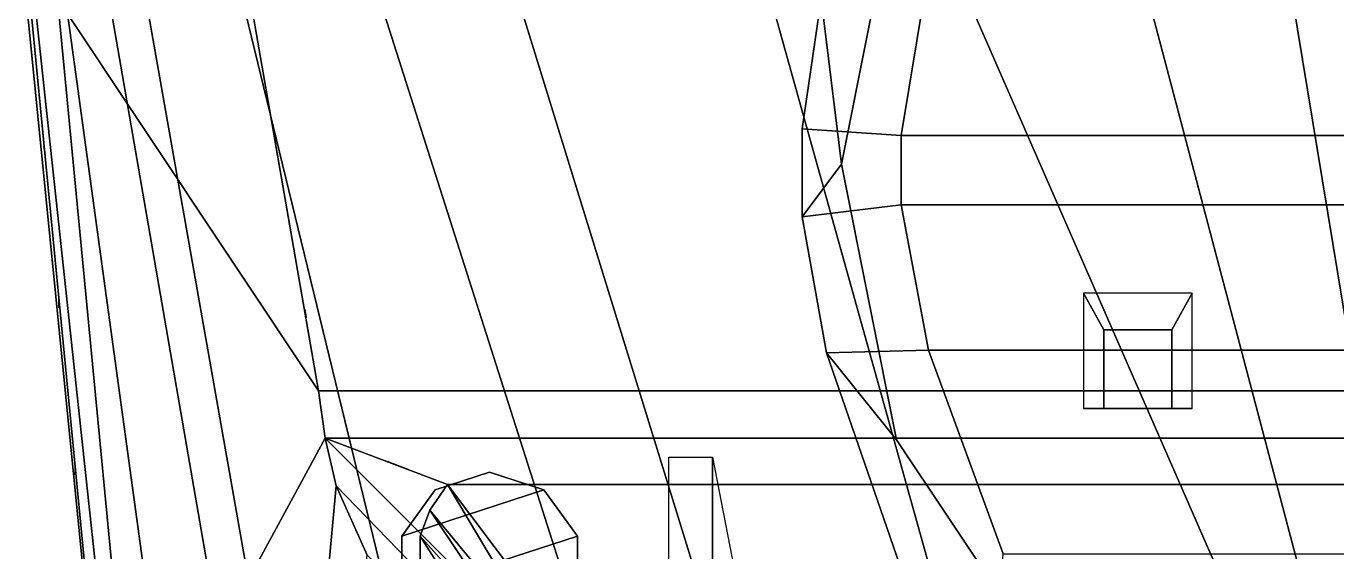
# Model space of a CAD drawing. Header units: millimetres. Extents: x -15 to 15, y -108 to 101.
# Drawn here: x -11.31 to -1.67, y -48.75 to -44.87 of the extents above; entities that cross this region are included whole.
import ezdxf

# ---------------------------------------------------------------- set-up
doc = ezdxf.new("R2010")
doc.units = ezdxf.units.MM
for name, color, linetype in [('citadelle', 3, 'Continuous'), ('railings', 6, 'Continuous'), ('superstructure', 4, 'Continuous'), ('turret', 2, 'Continuous')]:
    doc.layers.add(name, color=color, linetype=linetype)

msp = doc.modelspace()

# ---------------------------------------------------------------- linework, layer by layer
for points in [[(-10.21000000000001, -41.52, 1.899999999999999), (-10.67000000000001, -41.42, 1.899999999999999), (-11.08000000000002, -44.67, 1.900000000000155), (-9.160000000000002, -47.56, 1.899999999999999)], [(-11.31000000000001, -44.67, 1.770000000000046), (-11.25000000000001, -44.67, -0.3099999999998815), (-10.62000000000001, -50.51, -0.3099999999999523), (-10.73, -50.51, 1.770000000000202)], [(-11.08000000000002, -44.67, 1.900000000000155), (-11.31000000000001, -44.67, 1.770000000000046), (-10.73, -50.51, 1.770000000000202), (-10.52000000000002, -50.51, 1.900000000000084)], [(-11.25000000000001, -44.67, -0.3099999999998815), (-11.02000000000002, -44.67, -2.049999999999891), (-10.22000000000001, -50.51, -2.049999999999962), (-10.62000000000001, -50.51, -0.3099999999999523)], [(-9.160000000000007, -47.55999999999997, 1.899999999999999), (-11.08000000000002, -44.67, 1.900000000000155), (-10.52000000000002, -50.51, 1.900000000000084), (-9.110000000000005, -47.91, 1.899999999999999)], [(-11.02000000000002, -44.67, -2.049999999999891), (-10.69999999999999, -44.67, -3.0399999999999), (-9.690000000000005, -50.51, -3.039999999999971), (-10.22000000000001, -50.51, -2.049999999999962)], [(-10.69999999999999, -44.67, -3.0399999999999), (-10.43000000000001, -44.67, -3.259999999999927), (-9.400000000000013, -50.51, -3.259999999999998), (-9.690000000000005, -50.51, -3.039999999999971)], [(-10.43000000000001, -44.67, -3.259999999999927), (-9.720000000000004, -44.67, -4.630000000000045), (-8.300000000000018, -50.51, -4.629999999999889), (-9.400000000000013, -50.51, -3.259999999999998)], [(-9.720000000000004, -44.67, -4.630000000000045), (-8.710000000000013, -44.67, -5.769999999999918), (-6.850000000000002, -50.51, -5.769999999999989), (-8.300000000000018, -50.51, -4.629999999999889)], [(-8.710000000000013, -44.67, -5.769999999999918), (-7.690000000000004, -44.67, -6.579999999999864), (-5.889999999999994, -50.51, -6.349999999999917), (-6.850000000000002, -50.51, -5.769999999999989)], [(-7.690000000000004, -44.67, -6.579999999999864), (-5.830000000000019, -44.67, -7.559999999999884), (-4.199999999999997, -50.51, -7.180000000000045), (-5.889999999999994, -50.51, -6.349999999999917)], [(-5.830000000000019, -44.67, -7.559999999999884), (-4.380000000000002, -44.67, -8.170000000000009), (-1.83000000000002, -50.51, -8.169999999999824), (-4.199999999999997, -50.51, -7.180000000000045)], [(-4.380000000000002, -44.67, -8.170000000000009), (-3.050000000000018, -44.67, -8.630000000000045), (-1.509999999999998, -50.51, -8.359999999999879), (-1.83000000000002, -50.51, -8.169999999999824)], [(-3.050000000000018, -44.67, -8.630000000000045), (-1.990000000000016, -44.67, -8.999999999999936), (-1.030000000000009, -50.51, -8.829999999999934), (-1.509999999999998, -50.51, -8.359999999999879)], [(-1.990000000000016, -44.67, -8.999999999999936), (-1.460000000000015, -44.67, -9.209999999999972), (-0.9000000000000133, -50.51, -9.03999999999997), (-1.030000000000009, -50.51, -8.829999999999934)], [(-9.110000000000005, -47.91, 1.899999999999999), (-10.52000000000002, -50.51000000000001, 1.900000000000084), (-9.77000000000002, -56.34, 1.900000000000105), (-9.030000000000006, -48.26, 1.899999999999999)], [(-9.030000000000006, -48.26, 1.899999999999999), (-9.030000000000006, -48.26, 1.899999999999999), (-9.77000000000002, -56.34, 1.900000000000105), (-8.800000000000002, -48.77, 1.899999999999999)]]:
    msp.add_3dface(points)
at = {"layer": 'citadelle'}
for points in [[(-10.21000000000002, -41.52, 4.589999999999993), (-10.21000000000002, -41.52, 1.899999999999988), (-9.160000000000013, -47.56, 1.899999999999988), (-9.160000000000013, -47.56, 4.589999999999993)], [(10.21, -41.52, 4.589999999999996), (-10.21000000000001, -41.52, 4.589999999999993), (-9.160000000000005, -47.56, 4.589999999999993), (9.159999999999995, -47.56, 4.589999999999993)], [(-9.160000000000013, -47.56000000000001, 4.589999999999993), (-9.160000000000013, -47.56000000000001, 1.899999999999988), (-9.110000000000008, -47.91, 1.899999999999988), (-9.110000000000008, -47.91, 4.589999999999993)], [(9.159999999999995, -47.56, 4.589999999999996), (-9.160000000000013, -47.56, 4.589999999999993), (-9.110000000000005, -47.91, 4.589999999999993), (9.109999999999994, -47.91, 4.589999999999993)], [(-9.110000000000008, -47.91, 3.04), (-9.110000000000008, -47.91, 1.899999999999988), (-9.03000000000001, -48.26, 1.899999999999988), (-9.03000000000001, -48.26, 3.04)], [(-9.110000000000008, -47.91, 4.589999999999993), (-9.110000000000008, -47.91, 3.04), (-8.21000000000001, -48.25, 3.04), (-8.21000000000001, -48.25, 4.59)], [(-7.290000000000008, -49.73, 3.04), (-7.330000000000008, -49.42, 3.04), (-8.21000000000001, -48.24999999999999, 3.04), (-9.110000000000008, -47.91, 3.04)], [(-7.75000000000001, -49.58, 3.04), (-7.290000000000004, -49.73, 3.04), (-9.110000000000008, -47.91, 3.04), (-9.03000000000001, -48.26, 3.04)], [(9.109999999999994, -47.91, 4.589999999999996), (-9.110000000000005, -47.91, 4.589999999999993), (-8.210000000000006, -48.25, 4.589999999999993), (8.209999999999996, -48.25, 4.589999999999993)], [(-9.03000000000001, -48.26, 3.04), (-9.03000000000001, -48.26, 1.899999999999988), (-8.800000000000013, -48.77, 1.899999999999988), (-8.800000000000013, -48.77, 3.04)], [(-8.120000000000013, -49.42, 3.04), (-7.75000000000001, -49.58, 3.04), (-9.03000000000001, -48.26, 3.04), (-8.800000000000013, -48.77, 3.04)], [(-8.21000000000001, -48.24999999999999, 4.59), (-8.21000000000001, -48.24999999999999, 3.949999999999999), (-8.340000000000012, -48.44, 3.949999999999999), (-8.340000000000012, -48.44, 4.59)], [(-7.470000000000009, -49.49, 3.949999999999999), (-8.340000000000012, -48.44, 3.949999999999999), (-8.210000000000004, -48.25, 3.949999999999999), (-7.330000000000008, -49.42, 3.949999999999999)], [(-8.340000000000202, -48.43999999999978, 4.59), (-7.610000000000199, -49.52999999999978, 4.59), (-7.470000000000199, -49.48999999999978, 4.59), (-8.210000000000397, -48.24999999999972, 4.59)], [(-7.330000000000008, -49.42, 3.04), (-7.330000000000008, -49.42, 3.949999999999999), (-8.21000000000001, -48.24999999999999, 3.949999999999999), (-8.21000000000001, -48.25, 3.04)], [(8.209999999999996, -48.25, 4.589999999999996), (-8.210000000000006, -48.25, 4.589999999999993), (-7.330000000000006, -49.42, 4.589999999999993), (7.329999999999994, -49.42, 4.589999999999993)], [(-8.210000000000004, -48.25, 4.589999999999993), (-7.470000000000199, -49.48999999999978, 4.59), (-7.33000000000148, -49.42000000000042, 4.59), (-8.210000000000004, -48.25, 4.589999999999993)], [(-8.340000000000012, -48.44, 4.59), (-8.340000000000012, -48.44, 3.949999999999999), (-8.410000000000005, -48.63, 3.949999999999999), (-8.410000000000005, -48.63, 4.59)], [(-7.610000000000009, -49.53, 3.949999999999999), (-8.410000000000005, -48.63, 3.949999999999999), (-8.340000000000012, -48.44, 3.949999999999999), (-7.470000000000009, -49.49, 3.949999999999999)], [(-8.410000000000203, -48.62999999999978, 4.59), (-7.840000000000203, -49.52999999999978, 4.59), (-7.610000000000199, -49.52999999999978, 4.59), (-8.340000000000202, -48.43999999999978, 4.59)], [(-8.410000000000005, -48.63, 4.59), (-8.410000000000005, -48.63, 3.949999999999999), (-8.410000000000005, -49.1, 3.949999999999999), (-8.410000000000005, -49.1, 4.59)], [(-7.840000000000013, -49.53, 3.949999999999999), (-8.410000000000005, -49.1, 3.949999999999999), (-8.410000000000005, -48.63, 3.949999999999999), (-7.610000000000009, -49.53, 3.949999999999999)], [(-8.410000000000203, -49.09999999999978, 4.59), (-8.090000000000202, -49.40999999999978, 4.59), (-7.840000000000203, -49.52999999999978, 4.59), (-8.410000000000203, -48.62999999999978, 4.59)]]:
    msp.add_3dface(points, dxfattribs=at)
at = {"layer": 'railings'}
for points in [[(-9.160000000000005, -47.56, 5.799999999999997), (-10.21000000000001, -41.52, 5.799999999999997), (-10.21000000000001, -41.52, 5.730000000000004), (-9.160000000000005, -47.56, 5.730000000000004)], [(-9.160000000000005, -47.56, 5.730000000000004), (-10.21000000000001, -41.52, 5.730000000000004), (-10.21000000000001, -41.52, 5.799999999999997), (-9.160000000000005, -47.56, 5.799999999999997)], [(-9.160000000000005, -47.56, 5.310000000000004), (-10.21000000000001, -41.52, 5.310000000000004), (-10.21000000000001, -41.52, 5.379999999999997), (-9.160000000000005, -47.56, 5.379999999999997)], [(-9.160000000000005, -47.56, 5.379999999999997), (-10.21000000000001, -41.52, 5.379999999999997), (-10.21000000000001, -41.52, 5.310000000000004), (-9.160000000000005, -47.56, 5.310000000000004)], [(-10.72000000000001, -50.50000000000001, 3.130000000000001), (-11.29000000000001, -44.59000000000002, 3.13), (-11.29000000000001, -44.59, 3.06), (-10.72000000000001, -50.50000000000001, 3.06)], [(-10.72000000000001, -50.50000000000001, 3.06), (-11.29000000000001, -44.59, 3.06), (-11.29000000000001, -44.59000000000002, 3.13), (-10.72000000000001, -50.50000000000001, 3.130000000000001)], [(-10.72000000000001, -50.50000000000001, 2.640000000000001), (-11.29000000000001, -44.59, 2.64), (-11.29000000000001, -44.59000000000002, 2.71), (-10.72000000000001, -50.50000000000001, 2.710000000000001)], [(-10.72000000000001, -50.50000000000001, 2.710000000000001), (-11.29000000000001, -44.59000000000002, 2.71), (-11.29000000000001, -44.59, 2.64), (-10.72000000000001, -50.50000000000001, 2.640000000000001)], [(-11.17000000000001, -45.81999999999997, 1.9), (-11.17000000000001, -45.81999999999997, 3.06), (-11.18000000000001, -45.75999999999997, 3.06), (-11.18000000000001, -45.75999999999998, 1.9)], [(-11.18000000000001, -45.75999999999998, 1.9), (-11.18000000000001, -45.75999999999997, 3.06), (-11.17000000000001, -45.81999999999997, 3.06), (-11.17000000000001, -45.81999999999997, 1.9)], [(-9.470000000000006, -45.77000000000001, 4.59), (-9.470000000000006, -45.77, 5.730000000000004), (-9.460000000000006, -45.83, 5.730000000000004), (-9.460000000000006, -45.83, 4.59)], [(-9.460000000000006, -45.83, 4.59), (-9.460000000000006, -45.83, 5.730000000000004), (-9.470000000000006, -45.77, 5.730000000000004), (-9.470000000000006, -45.77000000000001, 4.59)], [(-11.07000000000001, -46.88999999999999, 1.9), (-11.07000000000001, -46.88999999999997, 3.06), (-11.07000000000001, -46.94999999999997, 3.06), (-11.07000000000001, -46.94999999999997, 1.9)], [(-11.07000000000001, -46.94999999999997, 1.9), (-11.07000000000001, -46.94999999999997, 3.06), (-11.07000000000001, -46.88999999999997, 3.06), (-11.07000000000001, -46.88999999999999, 1.9)], [(-9.250000000000005, -47.02, 4.59), (-9.250000000000005, -47.02, 5.730000000000004), (-9.260000000000005, -46.95999999999999, 5.730000000000004), (-9.260000000000005, -46.96000000000001, 4.59)], [(-9.260000000000005, -46.96000000000001, 4.59), (-9.260000000000005, -46.95999999999999, 5.730000000000004), (-9.250000000000005, -47.02, 5.730000000000004), (-9.250000000000005, -47.02, 4.59)], [(-9.110000000000005, -47.91, 5.730000000000004), (-9.160000000000005, -47.56, 5.730000000000004), (-9.160000000000005, -47.56, 5.799999999999997), (-9.110000000000005, -47.91, 5.799999999999997)], [(-9.110000000000005, -47.91, 5.799999999999997), (-9.160000000000005, -47.56, 5.799999999999997), (-9.160000000000005, -47.56, 5.730000000000004), (-9.110000000000005, -47.91, 5.730000000000004)], [(-9.110000000000005, -47.91000000000001, 5.379999999999997), (-9.160000000000005, -47.56, 5.379999999999997), (-9.160000000000005, -47.56, 5.310000000000004), (-9.110000000000005, -47.91000000000001, 5.310000000000004)], [(-9.110000000000005, -47.91000000000001, 5.310000000000004), (-9.160000000000005, -47.56, 5.310000000000004), (-9.160000000000005, -47.56, 5.379999999999997), (-9.110000000000005, -47.91000000000001, 5.379999999999997)], [(-8.210000000000006, -48.25, 5.799999999999997), (-9.110000000000005, -47.91, 5.799999999999997), (-9.110000000000005, -47.91, 5.730000000000004), (-8.210000000000006, -48.25, 5.730000000000004)], [(-8.210000000000006, -48.25, 5.730000000000004), (-9.110000000000005, -47.91, 5.730000000000004), (-9.110000000000005, -47.91, 5.799999999999997), (-8.210000000000006, -48.25, 5.799999999999997)], [(-8.210000000000006, -48.25, 5.310000000000004), (-9.110000000000005, -47.91000000000001, 5.310000000000004), (-9.110000000000005, -47.91000000000001, 5.379999999999997), (-8.210000000000006, -48.25, 5.379999999999997)], [(-8.210000000000006, -48.25, 5.379999999999997), (-9.110000000000005, -47.91000000000001, 5.379999999999997), (-9.110000000000005, -47.91000000000001, 5.310000000000004), (-8.210000000000006, -48.25, 5.310000000000004)], [(-10.95000000000001, -48.17999999999998, 1.9), (-10.95000000000001, -48.17999999999998, 3.06), (-10.95000000000001, -48.11999999999998, 3.06), (-10.95000000000001, -48.11999999999999, 1.9)], [(-10.95000000000001, -48.11999999999999, 1.9), (-10.95000000000001, -48.11999999999998, 3.06), (-10.95000000000001, -48.17999999999998, 3.06), (-10.95000000000001, -48.17999999999998, 1.9)], [(-8.500000000000005, -48.14, 4.59), (-8.500000000000005, -48.14, 5.730000000000004), (-8.650000000000006, -48.08, 5.730000000000004), (-8.650000000000006, -48.08000000000001, 4.59)], [(-8.650000000000006, -48.08000000000001, 4.59), (-8.650000000000006, -48.08, 5.730000000000004), (-8.500000000000005, -48.14, 5.730000000000004), (-8.500000000000005, -48.14, 4.59)], [(-7.330000000000006, -49.42, 5.730000000000004), (-8.210000000000006, -48.25, 5.730000000000004), (-8.210000000000006, -48.25, 5.799999999999997), (-7.330000000000006, -49.42, 5.799999999999997)], [(-7.330000000000006, -49.42, 5.799999999999997), (-8.210000000000006, -48.25, 5.799999999999997), (-8.210000000000006, -48.25, 5.730000000000004), (-7.330000000000006, -49.42, 5.730000000000004)], [(-7.330000000000006, -49.42, 5.379999999999997), (-8.210000000000006, -48.25, 5.379999999999997), (-8.210000000000006, -48.25, 5.310000000000004), (-7.330000000000006, -49.42, 5.310000000000004)], [(-7.330000000000006, -49.42, 5.310000000000004), (-8.210000000000006, -48.25, 5.310000000000004), (-8.210000000000006, -48.25, 5.379999999999997), (-7.330000000000006, -49.42, 5.379999999999997)]]:
    msp.add_3dface(points, dxfattribs=at)
at = {"layer": 'superstructure'}
for points in [[(-4.905800317634947, -43.85795097414132, 4.59), (-5.310000000000008, -45.88999999999996, 4.59), (-5.310000000000008, -45.88999999999996, 5.450000000000017), (-4.905800317634947, -43.85795097414132, 5.450000000000017)], [(-5.310000000000008, -45.88999999999996, 4.59), (-4.905800317634948, -47.9220490258586, 4.59), (-4.905800317634948, -47.9220490258586, 5.450000000000017), (-5.310000000000008, -45.88999999999996, 5.450000000000017)], [(-4.905800317634948, -47.9220490258586, 4.59), (-3.754737008100583, -49.64473700810055, 4.59), (-3.754737008100583, -49.64473700810055, 5.450000000000017), (-4.905800317634948, -47.9220490258586, 5.450000000000017)]]:
    msp.add_3dface(points, dxfattribs=at)
at = {"layer": 'turret'}
for points in [[(-5.460000000000013, -44.66999999999996, 5.450000000000017), (-4.180000000000011, -40.30999999999995, 5.450000000000017), (-4.905800317634947, -43.85795097414132, 5.450000000000017), (-5.310000000000008, -45.88999999999996, 5.450000000000017)], [(-4.87000000000001, -45.67999999999995, 8.27000000000001), (-4.700000000000008, -44.63999999999999, 8.379999999999995), (-5.460000000000013, -44.66999999999996, 5.450000000000017), (-5.600000000000014, -45.62999999999997, 5.450000000000017)], [(4.869999999999999, -45.67999999999995, 8.269999999999996), (4.699999999999998, -44.63999999999999, 8.379999999999995), (-4.700000000000008, -44.63999999999999, 8.379999999999995), (-4.87000000000001, -45.67999999999995, 8.27000000000001)], [(-5.600000000000014, -46.27999999999997, 5.450000000000017), (-5.600000000000014, -45.62999999999997, 5.450000000000017), (-5.460000000000013, -44.66999999999996, 5.450000000000017), (-5.310000000000008, -45.88999999999993, 5.450000000000017)], [(-4.87000000000001, -46.18999999999997, 8.22999999999999), (-4.87000000000001, -45.67999999999995, 8.27000000000001), (-5.600000000000014, -45.62999999999997, 5.450000000000017), (-5.600000000000014, -46.27999999999997, 5.450000000000017)], [(4.869999999999999, -46.18999999999997, 8.22999999999999), (4.869999999999999, -45.67999999999995, 8.269999999999996), (-4.87000000000001, -45.67999999999995, 8.27000000000001), (-4.87000000000001, -46.18999999999997, 8.22999999999999)], [(-5.420000000000008, -47.27999999999997, 5.450000000000017), (-5.600000000000014, -46.27999999999997, 5.450000000000017), (-5.310000000000008, -45.88999999999993, 5.450000000000017), (-4.905800317634948, -47.9220490258586, 5.450000000000017)], [(-4.670000000000008, -47.25999999999999, 8.140000000000015), (-4.87000000000001, -46.18999999999997, 8.22999999999999), (-5.600000000000014, -46.27999999999997, 5.450000000000017), (-5.420000000000008, -47.27999999999997, 5.450000000000017)], [(4.669999999999995, -47.25999999999999, 8.14), (4.869999999999999, -46.18999999999997, 8.22999999999999), (-4.87000000000001, -46.18999999999997, 8.22999999999999), (-4.670000000000008, -47.25999999999999, 8.140000000000015)], [(-3.380000000000006, -47.10999999999996, 8.41), (-3.530000000000006, -46.83999999999997, 8.17), (-3.530000000000006, -47.68999999999994, 8.100000000000001), (-3.380000000000006, -47.68999999999994, 8.41)], [(-2.880000000000006, -47.10999999999996, 8.41), (-2.730000000000006, -46.83999999999997, 8.17), (-3.530000000000006, -46.83999999999997, 8.17), (-3.380000000000006, -47.10999999999996, 8.41)], [(-2.730000000000006, -47.68999999999994, 8.100000000000001), (-2.730000000000006, -46.83999999999997, 8.17), (-2.880000000000006, -47.10999999999996, 8.41), (-2.880000000000006, -47.68999999999994, 8.41)], [(-2.880000000000006, -47.68999999999994, 8.41), (-2.880000000000006, -47.10999999999996, 8.41), (-3.380000000000006, -47.10999999999996, 8.41), (-3.380000000000006, -47.68999999999994, 8.41)], [(-4.120000000000012, -48.75999999999999, 8), (-4.670000000000008, -47.25999999999999, 8.140000000000015), (-5.420000000000008, -47.27999999999997, 5.450000000000017), (-4.250000000000007, -50.66999999999996, 5.450000000000017)], [(4.119999999999997, -48.75999999999999, 8), (4.669999999999995, -47.25999999999999, 8.14), (-4.670000000000008, -47.25999999999999, 8.140000000000015), (-4.120000000000012, -48.75999999999999, 8)], [(-4.250000000000007, -50.66999999999996, 5.450000000000017), (-5.420000000000008, -47.27999999999997, 5.450000000000017), (-4.905800317634948, -47.9220490258586, 5.450000000000017), (-3.754737008100583, -49.64473700810055, 5.450000000000017)], [(-3.380000000000006, -47.68999999999994, 8.41), (-3.530000000000006, -47.68999999999994, 8.100000000000001), (-2.730000000000006, -47.68999999999994, 8.100000000000001), (-2.880000000000006, -47.68999999999994, 8.41)], [(-7.900000000000007, -48.16, 3.949999999999999), (-8.299693971558895, -48.28986844382504, 3.949999999999999), (-8.54671843108072, -48.62986844382504, 3.949999999999999), (-7.500306028441117, -48.28986844382504, 3.949999999999999)], [(-7.500306028441117, -48.28986844382504, 3.04), (-8.54671843108072, -48.62986844382504, 3.04), (-8.299693971558895, -48.28986844382504, 3.04), (-7.900000000000007, -48.16, 3.04)], [(-8.299693971558895, -48.28986844382504, 3.949999999999999), (-7.900000000000007, -48.16, 3.949999999999999), (-7.900000000000007, -48.16, 3.04), (-8.299693971558895, -48.28986844382504, 3.04)], [(-7.900000000000007, -48.16, 3.949999999999999), (-7.500306028441117, -48.28986844382504, 3.949999999999999), (-7.500306028441117, -48.28986844382504, 3.04), (-7.900000000000007, -48.16, 3.04)], [(-8.54671843108072, -48.62986844382504, 3.949999999999999), (-8.299693971558895, -48.28986844382504, 3.949999999999999), (-8.299693971558895, -48.28986844382504, 3.04), (-8.54671843108072, -48.62986844382504, 3.04)], [(-7.500306028441117, -48.28986844382504, 3.949999999999999), (-8.54671843108072, -48.62986844382504, 3.949999999999999), (-8.54671843108072, -49.05013155617497, 3.949999999999999), (-7.253281568919292, -48.62986844382504, 3.949999999999999)], [(-7.253281568919292, -48.62986844382504, 3.04), (-8.54671843108072, -49.05013155617497, 3.04), (-8.54671843108072, -48.62986844382504, 3.04), (-7.500306028441117, -48.28986844382504, 3.04)], [(-7.500306028441117, -48.28986844382504, 3.949999999999999), (-7.253281568919292, -48.62986844382504, 3.949999999999999), (-7.253281568919292, -48.62986844382504, 3.04), (-7.500306028441117, -48.28986844382504, 3.04)], [(-7.253281568919292, -48.62986844382504, 3.949999999999999), (-8.54671843108072, -49.05013155617497, 3.949999999999999), (-8.299693971558895, -49.39013155617498, 3.949999999999999), (-7.253281568919292, -49.05013155617497, 3.949999999999999)], [(-7.253281568919292, -49.05013155617497, 3.04), (-8.299693971558895, -49.39013155617498, 3.04), (-8.54671843108072, -49.05013155617497, 3.04), (-7.253281568919292, -48.62986844382504, 3.04)], [(-8.54671843108072, -49.05013155617497, 3.949999999999999), (-8.54671843108072, -48.62986844382504, 3.949999999999999), (-8.54671843108072, -48.62986844382504, 3.04), (-8.54671843108072, -49.05013155617497, 3.04)], [(-7.253281568919292, -48.62986844382504, 3.949999999999999), (-7.253281568919292, -49.05013155617497, 3.949999999999999), (-7.253281568919292, -49.05013155617497, 3.04), (-7.253281568919292, -48.62986844382504, 3.04)]]:
    msp.add_3dface(points, dxfattribs=at)

# ---------------------------------------------------------------- meshes
mesh = msp.add_polymesh((2, 6), dxfattribs=dict(n_close=True))
for k, corner in enumerate([(-6.740000000000007, -64, -6.100000000000001), (-6.580000000000008, -64, -5.822871870788981), (-6.260000000000008, -64, -5.82287187078898), (-6.100000000000008, -64, -6.100000000000001), (-6.260000000000008, -64, -6.37712812921102), (-6.580000000000007, -64, -6.377128129211021), (-6.740000000000006, -48.87, -6.100000000000001), (-6.580000000000006, -50.50999999999999, -5.822871870788981), (-6.260000000000006, -50.50999999999999, -5.82287187078898), (-6.100000000000006, -48.87, -6.100000000000001), (-6.260000000000006, -48.05, -6.37712812921102), (-6.580000000000005, -48.05, -6.377128129211021)]):
    mesh.set_mesh_vertex(divmod(k, 6), corner)

doc.saveas('drawing.dxf')
